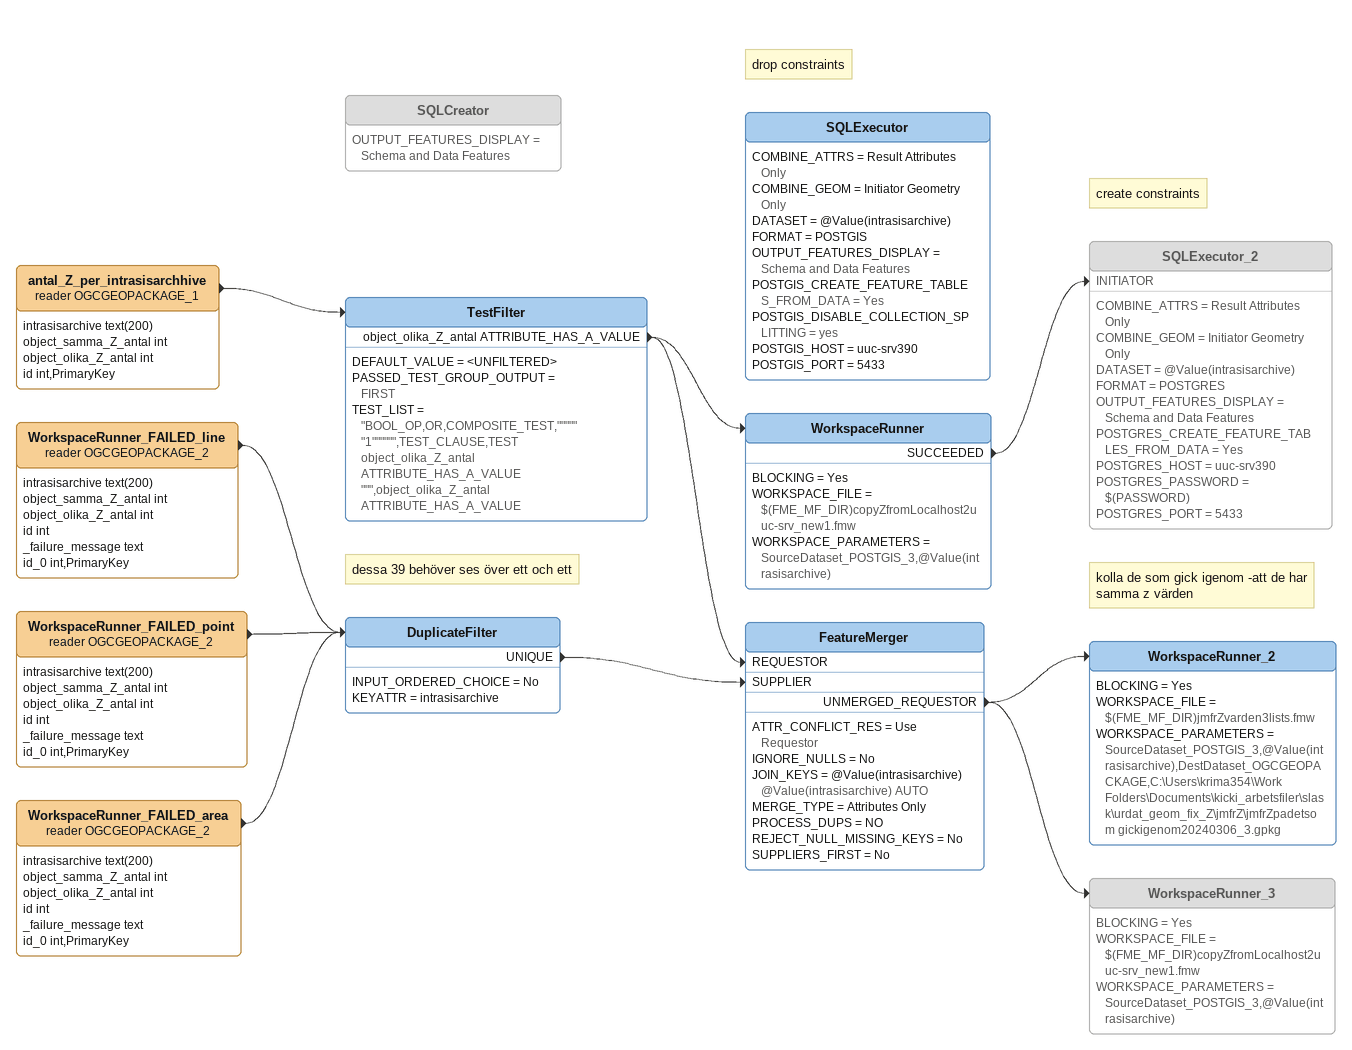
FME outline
antal_Z_per_intrasisarchhive (reader OGCGEOPACKAGE_1)
    attributes: intrasisarchive text(200), object_samma_Z_antal int, object_olika_Z_antal int, id int,PrimaryKey
    -> TestFilter
TestFilter
    DEFAULT_VALUE = <UNFILTERED>
    PASSED_TEST_GROUP_OUTPUT = FIRST
    TEST_LIST = "BOOL_OP,OR,COMPOSITE_TEST,""""""1"""""",TEST_CLAUSE,TEST object_olika_Z_antal ATTRIBUTE_HAS_A_VALUE """,object_olika_Z_antal ATTRIBUTE_HAS_A_VALUE
    object_olika_Z_antal ATTRIBUTE_HAS_A_VALUE -> WorkspaceRunner
    object_olika_Z_antal ATTRIBUTE_HAS_A_VALUE -> FeatureMerger [REQUESTOR]
WorkspaceRunner
    BLOCKING = Yes
    WORKSPACE_FILE = $(FME_MF_DIR)copyZfromLocalhost2uuc-srv_new1.fmw
    WORKSPACE_PARAMETERS = SourceDataset_POSTGIS_3,@Value(intrasisarchive)
    SUCCEEDED -> SQLExecutor_2 [INITIATOR]
Note: create constraints
SQLExecutor_2 [off]
    COMBINE_ATTRS = Result Attributes Only
    COMBINE_GEOM = Initiator Geometry Only
    DATASET = @Value(intrasisarchive)
    FORMAT = POSTGRES
    OUTPUT_FEATURES_DISPLAY = Schema and Data Features
    POSTGRES_CREATE_FEATURE_TABLES_FROM_DATA = Yes
    POSTGRES_HOST = uuc-srv390
    POSTGRES_PASSWORD = $(PASSWORD)
    POSTGRES_PORT = 5433
WorkspaceRunner_FAILED_line (reader OGCGEOPACKAGE_2)
    attributes: intrasisarchive text(200), object_samma_Z_antal int, object_olika_Z_antal int, id int, _failure_message text, id_0 int,PrimaryKey
    -> DuplicateFilter
WorkspaceRunner_FAILED_point (reader OGCGEOPACKAGE_2)
    attributes: intrasisarchive text(200), object_samma_Z_antal int, object_olika_Z_antal int, id int, _failure_message text, id_0 int,PrimaryKey
    -> DuplicateFilter
WorkspaceRunner_FAILED_area (reader OGCGEOPACKAGE_2)
    attributes: intrasisarchive text(200), object_samma_Z_antal int, object_olika_Z_antal int, id int, _failure_message text, id_0 int,PrimaryKey
    -> DuplicateFilter
Note: dessa 39 behöver ses över ett och ett
DuplicateFilter
    INPUT_ORDERED_CHOICE = No
    KEYATTR = intrasisarchive
    UNIQUE -> FeatureMerger [SUPPLIER]
FeatureMerger
    ATTR_CONFLICT_RES = Use Requestor
    IGNORE_NULLS = No
    JOIN_KEYS = @Value(intrasisarchive) @Value(intrasisarchive) AUTO
    MERGE_TYPE = Attributes Only
    PROCESS_DUPS = NO
    REJECT_NULL_MISSING_KEYS = No
    SUPPLIERS_FIRST = No
    UNMERGED_REQUESTOR -> WorkspaceRunner_2
    UNMERGED_REQUESTOR -> WorkspaceRunner_3
Note: kolla de som gick igenom -att de har samma z värden
WorkspaceRunner_2
    BLOCKING = Yes
    WORKSPACE_FILE = $(FME_MF_DIR)jmfrZvarden3lists.fmw
    WORKSPACE_PARAMETERS = SourceDataset_POSTGIS_3,@Value(intrasisarchive),DestDataset_OGCGEOPACKAGE,C:\Users\krima354\Work Folders\Documents\kicki_arbetsfiler\slask\urdat_geom_fix_Z\jmfrZ\jmfrZpadetsom gickigenom20240306_3.gpkg
WorkspaceRunner_3 [off]
    BLOCKING = Yes
    WORKSPACE_FILE = $(FME_MF_DIR)copyZfromLocalhost2uuc-srv_new1.fmw
    WORKSPACE_PARAMETERS = SourceDataset_POSTGIS_3,@Value(intrasisarchive)
SQLCreator [off]
    OUTPUT_FEATURES_DISPLAY = Schema and Data Features
Note: drop constraints
SQLExecutor
    COMBINE_ATTRS = Result Attributes Only
    COMBINE_GEOM = Initiator Geometry Only
    DATASET = @Value(intrasisarchive)
    FORMAT = POSTGIS
    OUTPUT_FEATURES_DISPLAY = Schema and Data Features
    POSTGIS_CREATE_FEATURE_TABLES_FROM_DATA = Yes
    POSTGIS_DISABLE_COLLECTION_SPLITTING = yes
    POSTGIS_HOST = uuc-srv390
    POSTGIS_PORT = 5433
